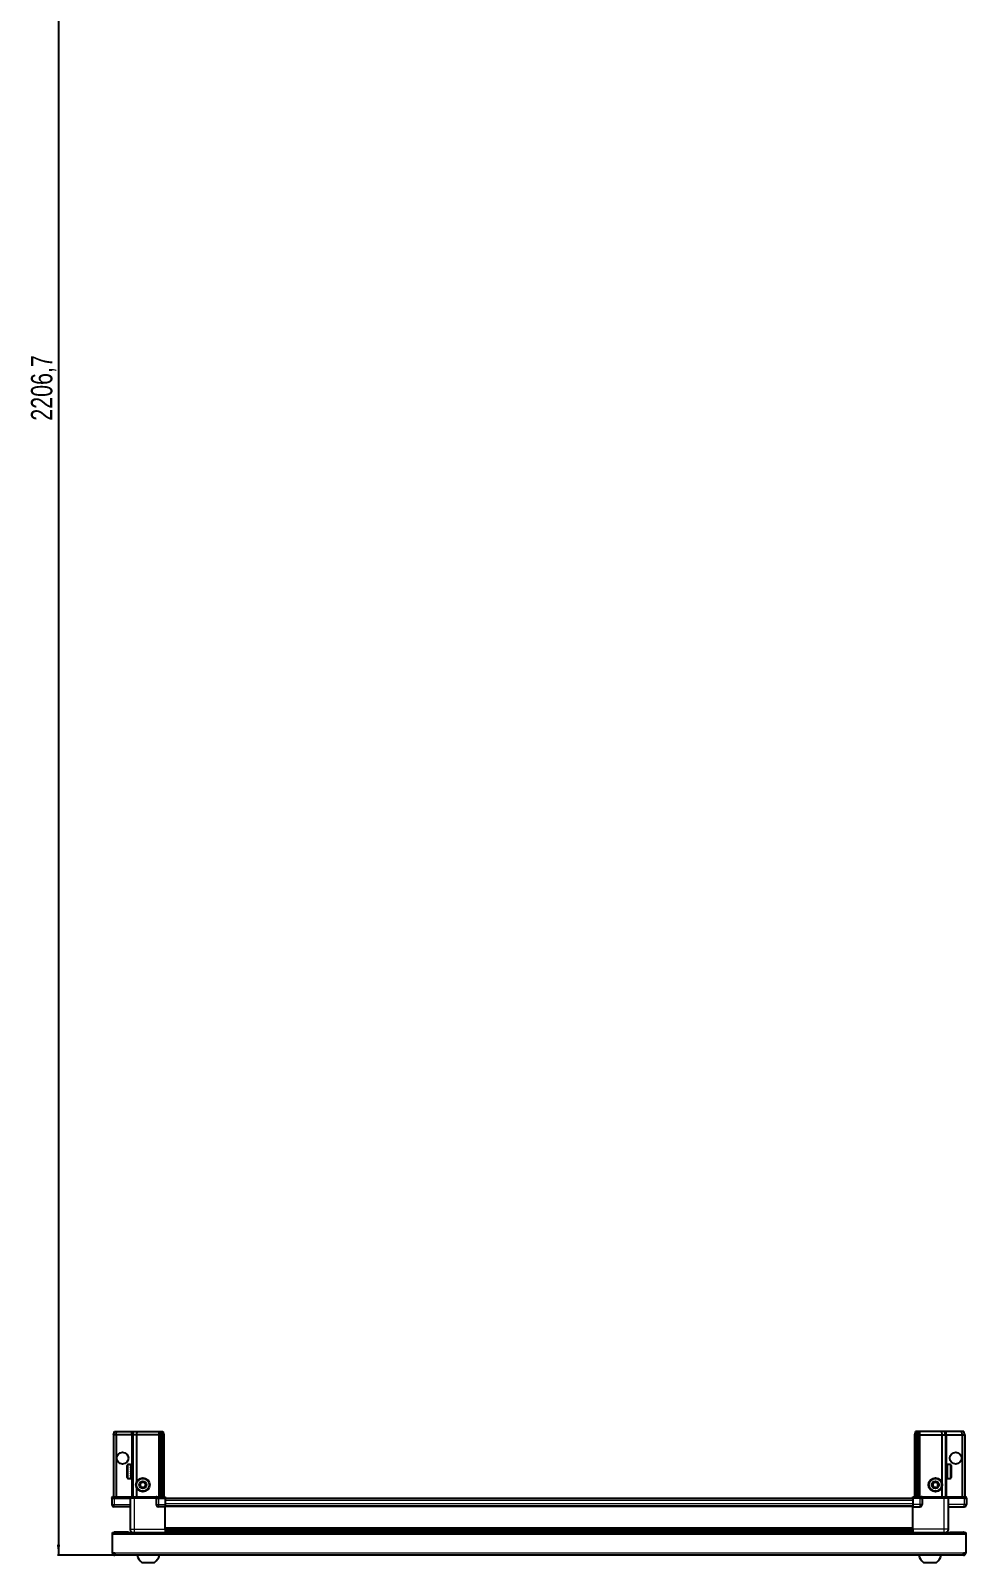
# Model space of a CAD drawing. Header units: millimetres. Extents: x 799 to 5098, y -1097 to 1773.
# Drawn here: x 847 to 1723, y -1097 to 338 of the extents above; entities that cross this region are included whole.
import ezdxf

# ---------------------------------------------------------------- set-up
doc = ezdxf.new("R2010")
doc.units = ezdxf.units.MM
doc.layers.add('FORMAT', color=7, linetype='Continuous')
doc.styles.add('SLDTEXTSTYLE0', font='TXT', dxfattribs={"width": 0.75})
doc.dimstyles.new('SLDDIMSTYLE0', dxfattribs={"dimtxt": 20, "dimasz": 10, "dimexe": 0, "dimexo": 0.0625, "dimgap": 5, "dimtad": 2, "dimdec": 1, "dimrnd": 1e-09, "dimzin": 12, "dimdsep": 46, "dimtxsty": 'SLDTEXTSTYLE0', "dimsah": 1, "dimcen": 0.09, "dimadec": 0, "dimazin": 3, "dimtfac": 1, "dimtofl": 0, "dimtmove": 0, "dimatfit": 3, "dimfxl": 0, "dimfrac": 2, "dimtolj": 1, "dimtzin": 12, "dimarcsym": 0})

# ---------------------------------------------------------------- blocks, each defined once
blk = doc.blocks.new('_D_8')
at = {"layer": 'FORMAT'}
for p, q in [((925.6, 1116.7), (872.5, 1116.7)), ((873.5, 1116.7), (873.5, -1090)), ((926.1, -1090), (872.5, -1090))]:
    blk.add_line(p, q, dxfattribs=at)
for points in [[(873.5, 1116.7), (871.9, 1106.7), (875, 1106.7)], [(873.5, -1090), (875, -1080), (871.9, -1080)]]:
    blk.add_solid(points, dxfattribs=at)
at = {"layer": 'FORMAT', "insert": (847.7, -27.3), "char_height": 20, "attachment_point": 1, "rotation": 90, "style": 'SLDTEXTSTYLE0'}
blk.add_mtext('2206,7', dxfattribs=at)

msp = doc.modelspace()

# ---------------------------------------------------------------- linework, layer by layer
at = {"color": 7, "linetype": 'Continuous', "lineweight": 25}
for p, q in [((924.97, -977.03), (925.77, -974.03)), ((925.77, -974.03), (927.63, -974.03)), ((927.47, -977.03), (927.63, -974.03)), ((927.63, -974.03), (941.97, -974.03)), ((941.97, -974.03), (943.77, -974.03)), ((942.97, -977.03), (943.77, -974.03)), ((943.77, -974.03), (946.8, -974.03)), ((946.8, -974.03), (946.47, -977.03)), ((946.8, -974.03), (966.97, -974.03)), ((966.97, -974.03), (968.77, -974.03)), ((968.77, -974.03), (967.97, -977.03)), ((968.77, -974.03), (969.51, -974.03)), ((969.51, -974.03), (968.97, -977.03)), ((969.51, -974.03), (970.02, -974.03)), ((970.02, -974.03), (970.47, -977.03)), ((970.02, -974.03), (971.17, -974.03)), ((971.17, -974.03), (971.97, -977.03)), ((1675.77, -974.03), (1674.97, -977.03)), ((1676.93, -974.03), (1675.77, -974.03)), ((1676.93, -974.03), (1676.47, -977.03)), ((1677.43, -974.03), (1676.93, -974.03)), ((1677.43, -974.03), (1677.97, -977.03)), ((1678.17, -974.03), (1677.43, -974.03)), ((1678.17, -974.03), (1678.97, -977.03)), ((1679.97, -974.03), (1678.17, -974.03)), ((1700.14, -974.03), (1679.97, -974.03)), ((1700.14, -974.03), (1700.47, -977.03)), ((1703.17, -974.03), (1700.14, -974.03)), ((1703.97, -977.03), (1703.17, -974.03)), ((1704.97, -974.03), (1703.17, -974.03)), ((1719.32, -974.03), (1704.97, -974.03)), ((1719.47, -977.03), (1719.32, -974.03)), ((1721.17, -974.03), (1719.32, -974.03)), ((1721.97, -977.03), (1721.17, -974.03)), ((927.47, -977.03), (924.97, -977.03)), ((924.97, -977.03), (924.97, -1035.33)), ((941.97, -977.03), (927.47, -977.03)), ((927.47, -977.03), (927.47, -1035.33)), ((942.97, -977.03), (941.97, -977.03)), ((946.47, -977.03), (942.97, -977.03)), ((942.97, -977.03), (942.97, -1035.33)), ((966.97, -977.03), (946.47, -977.03)), ((946.47, -977.03), (946.47, -1021.53)), ((967.97, -977.03), (966.97, -977.03)), ((968.97, -977.03), (967.97, -977.03)), ((967.97, -977.03), (967.97, -1035.33)), ((968.97, -977.03), (968.97, -1035.33)), ((970.47, -977.03), (968.97, -977.03)), ((970.47, -977.03), (970.47, -1035.33)), ((971.97, -977.03), (970.47, -977.03)), ((971.97, -977.03), (971.97, -1035.33)), ((1674.97, -977.03), (1676.47, -977.03)), ((1674.97, -977.03), (1674.97, -1035.33)), ((1676.47, -977.03), (1677.97, -977.03)), ((1676.47, -977.03), (1676.47, -1035.33)), ((1677.97, -977.03), (1678.97, -977.03)), ((1677.97, -977.03), (1677.97, -1035.33)), ((1678.97, -977.03), (1678.97, -1035.33)), ((1678.97, -977.03), (1679.97, -977.03)), ((1679.97, -977.03), (1700.47, -977.03)), ((1700.47, -977.03), (1700.47, -1021.53)), ((1700.47, -977.03), (1703.97, -977.03)), ((1703.97, -977.03), (1703.97, -1035.33)), ((1703.97, -977.03), (1704.97, -977.03)), ((1704.97, -977.03), (1719.47, -977.03)), ((1719.47, -977.03), (1721.97, -977.03)), ((1719.47, -977.03), (1719.47, -1035.33)), ((1721.97, -977.03), (1721.97, -1035.33)), ((937.77, -1017.23), (937.77, -1005.83)), ((940.97, -1005.03), (938.57, -1005.03)), ((938.57, -1018.03), (940.97, -1018.03)), ((940.97, -1005.03), (940.97, -1005.03)), ((940.97, -1005.03), (941.47, -1005.03)), ((940.97, -1005.22), (941.47, -1005.22)), ((940.97, -1005.22), (940.97, -1005.44)), ((940.97, -1005.44), (941.47, -1005.44)), ((940.97, -1006.02), (941.47, -1006.02)), ((940.97, -1006.02), (940.97, -1006.44)), ((940.97, -1006.44), (941.47, -1006.44)), ((940.97, -1007.35), (941.47, -1007.35)), ((940.97, -1007.35), (940.97, -1007.94)), ((940.97, -1007.94), (941.47, -1007.94)), ((940.97, -1009.09), (941.47, -1009.09)), ((940.97, -1009.09), (940.97, -1009.79)), ((940.97, -1009.79), (941.47, -1009.79)), ((940.97, -1011.07), (941.47, -1011.07)), ((940.97, -1011.07), (940.97, -1011.81)), ((940.97, -1011.22), (941.47, -1011.22)), ((940.97, -1011.72), (941.47, -1011.72)), ((940.97, -1011.81), (941.47, -1011.81)), ((940.97, -1013.1), (941.47, -1013.1)), ((940.97, -1013.1), (940.97, -1013.81)), ((940.97, -1013.81), (941.47, -1013.81)), ((940.97, -1014.97), (941.47, -1014.97)), ((940.97, -1014.97), (940.97, -1015.58)), ((940.97, -1015.58), (941.47, -1015.58)), ((940.97, -1016.51), (941.47, -1016.51)), ((940.97, -1016.51), (940.97, -1016.95)), ((940.97, -1016.95), (941.47, -1016.95)), ((940.97, -1017.55), (941.47, -1017.55)), ((940.97, -1017.55), (940.97, -1017.79)), ((940.97, -1017.79), (941.47, -1017.79)), ((940.97, -1018.01), (941.47, -1018.01)), ((940.97, -1018.01), (940.97, -1018.03)), ((940.97, -1018.02), (941.47, -1018.02)), ((941.47, -1005.22), (941.47, -1005.03)), ((941.47, -1005.44), (941.47, -1005.22)), ((941.47, -1006.02), (941.47, -1005.44)), ((941.47, -1006.44), (941.47, -1006.02)), ((941.47, -1007.35), (941.47, -1006.44)), ((941.57, -1007.13), (941.47, -1007.13)), ((941.47, -1007.94), (941.47, -1007.35)), ((941.47, -1009.09), (941.47, -1007.94)), ((941.47, -1009.79), (941.47, -1009.09)), ((941.47, -1011.07), (941.47, -1009.79)), ((941.47, -1011.22), (941.47, -1011.07)), ((941.47, -1011.81), (941.47, -1011.72)), ((941.47, -1013.1), (941.47, -1011.81)), ((941.47, -1013.81), (941.47, -1013.1)), ((941.47, -1014.97), (941.47, -1013.81)), ((941.47, -1015.58), (941.47, -1014.97)), ((941.47, -1016.51), (941.47, -1015.58)), ((941.47, -1015.93), (941.57, -1015.93)), ((941.47, -1016.95), (941.47, -1016.51)), ((941.47, -1017.55), (941.47, -1016.95)), ((941.47, -1017.79), (941.47, -1017.55)), ((941.47, -1018.01), (941.47, -1017.79)), ((941.47, -1018.02), (941.47, -1018.01)), ((941.57, -1015.93), (941.57, -1007.13)), ((942.45, -1008.22), (941.97, -1007.53)), ((941.97, -1015.53), (941.97, -1007.53)), ((941.97, -1015.53), (942.45, -1014.84)), ((942.94, -1007.53), (942.45, -1008.22)), ((942.45, -1014.84), (942.45, -1008.22)), ((942.45, -1014.84), (942.94, -1015.53)), ((942.97, -1007.53), (942.94, -1007.53)), ((942.94, -1015.53), (942.94, -1007.53)), ((942.94, -1015.53), (942.97, -1015.53)), ((1704, -1007.53), (1703.97, -1007.53)), ((1703.97, -1015.53), (1704, -1015.53)), ((1704.49, -1008.22), (1704, -1007.53)), ((1704, -1007.53), (1704, -1015.53)), ((1704, -1015.53), (1704.49, -1014.84)), ((1704.97, -1007.53), (1704.49, -1008.22)), ((1704.49, -1008.22), (1704.49, -1014.84)), ((1704.49, -1014.84), (1704.97, -1015.53)), ((1704.97, -1007.53), (1704.97, -1015.53)), ((1705.47, -1007.13), (1705.37, -1007.13)), ((1705.37, -1007.13), (1705.37, -1015.93)), ((1705.37, -1015.93), (1705.47, -1015.93)), ((1708.37, -1005.03), (1705.47, -1005.03)), ((1705.97, -1005.03), (1705.47, -1005.03)), ((1705.47, -1005.03), (1705.47, -1005.08)), ((1705.47, -1005.08), (1705.47, -1005.36)), ((1705.97, -1005.08), (1705.47, -1005.08)), ((1705.97, -1005.36), (1705.47, -1005.36)), ((1705.47, -1005.36), (1705.47, -1005.63)), ((1705.97, -1005.63), (1705.47, -1005.63)), ((1705.47, -1005.63), (1705.47, -1006.3)), ((1705.97, -1006.3), (1705.47, -1006.3)), ((1705.47, -1006.3), (1705.47, -1006.77)), ((1705.47, -1006.77), (1705.47, -1007.75)), ((1705.97, -1006.77), (1705.47, -1006.77)), ((1705.97, -1007.75), (1705.47, -1007.75)), ((1705.47, -1007.75), (1705.47, -1008.37)), ((1705.47, -1008.37), (1705.47, -1009.57)), ((1705.97, -1008.37), (1705.47, -1008.37)), ((1705.97, -1009.57), (1705.47, -1009.57)), ((1705.47, -1009.57), (1705.47, -1010.2)), ((1705.97, -1010.2), (1705.47, -1010.2)), ((1705.47, -1010.28), (1705.47, -1011.58)), ((1705.97, -1010.28), (1705.47, -1010.28)), ((1705.97, -1011.58), (1705.47, -1011.58)), ((1705.97, -1012.06), (1705.47, -1012.06)), ((1705.47, -1012.06), (1705.47, -1012.31)), ((1705.47, -1012.31), (1705.47, -1013.58)), ((1705.97, -1012.31), (1705.47, -1012.31)), ((1705.97, -1013.58), (1705.47, -1013.58)), ((1705.47, -1013.58), (1705.47, -1014.27)), ((1705.47, -1014.27), (1705.47, -1015.39)), ((1705.97, -1014.27), (1705.47, -1014.27)), ((1705.97, -1015.39), (1705.47, -1015.39)), ((1705.47, -1015.39), (1705.47, -1015.96)), ((1705.47, -1015.96), (1705.47, -1016.82)), ((1705.97, -1015.96), (1705.47, -1015.96)), ((1705.97, -1016.82), (1705.47, -1016.82)), ((1705.47, -1016.82), (1705.47, -1017.21)), ((1705.47, -1017.21), (1705.47, -1017.72)), ((1705.97, -1017.21), (1705.47, -1017.21)), ((1705.97, -1017.72), (1705.47, -1017.72)), ((1705.47, -1017.72), (1705.47, -1017.91)), ((1705.47, -1017.91), (1705.47, -1018.03)), ((1705.97, -1017.91), (1705.47, -1017.91)), ((1705.47, -1018.03), (1708.37, -1018.03)), ((1705.97, -1005.08), (1705.97, -1005.03)), ((1705.97, -1005.63), (1705.97, -1005.36)), ((1705.97, -1006.77), (1705.97, -1006.3)), ((1705.97, -1008.37), (1705.97, -1007.75)), ((1705.97, -1010.28), (1705.97, -1009.57)), ((1705.97, -1012.31), (1705.97, -1011.58)), ((1705.97, -1014.27), (1705.97, -1013.58)), ((1705.97, -1015.96), (1705.97, -1015.39)), ((1705.97, -1017.21), (1705.97, -1016.82)), ((1705.97, -1017.91), (1705.97, -1017.72)), ((1709.17, -1005.83), (1709.17, -1017.23)), ((946.47, -1026.53), (946.47, -1035.33)), ((1700.47, -1026.53), (1700.47, -1035.33)), ((923.97, -1035.33), (923.47, -1036.19)), ((923.47, -1036.53), (923.47, -1036.19)), ((923.47, -1036.53), (925.47, -1036.53)), ((923.47, -1036.53), (923.47, -1042.53)), ((925.47, -1035.33), (923.97, -1035.33)), ((925.47, -1035.33), (940.27, -1035.33)), ((940.27, -1036.53), (925.47, -1036.53)), ((925.47, -1036.53), (940.27, -1036.53)), ((940.47, -1044.53), (925.47, -1044.53)), ((940.27, -1035.33), (940.47, -1035.33)), ((940.47, -1036.53), (940.27, -1036.53)), ((940.47, -1036.53), (940.47, -1035.33)), ((940.47, -1035.33), (944.47, -1035.33)), ((944.47, -1036.53), (940.47, -1036.53)), ((940.47, -1036.53), (940.47, -1065.53)), ((944.47, -1035.33), (964.77, -1035.33)), ((964.77, -1036.53), (944.47, -1036.53)), ((964.77, -1035.33), (964.97, -1035.33)), ((964.97, -1036.53), (964.77, -1036.53)), ((964.97, -1036.53), (964.97, -1035.33)), ((965.65, -1035.33), (964.97, -1035.33)), ((964.97, -1036.53), (966.97, -1036.53)), ((964.97, -1036.53), (964.97, -1042.53)), ((965.65, -1035.33), (973.47, -1035.33)), ((973.47, -1036.19), (966.97, -1036.19)), ((973.47, -1036.53), (966.97, -1036.53)), ((966.97, -1036.53), (973.47, -1036.53)), ((973.47, -1044.53), (966.97, -1044.53)), ((973.47, -1035.33), (973.47, -1036.19)), ((973.47, -1036.19), (973.47, -1036.19)), ((973.47, -1036.53), (973.47, -1036.19)), ((973.47, -1036.53), (973.47, -1036.53)), ((973.47, -1036.53), (973.47, -1042.53)), ((1673.47, -1036.68), (973.47, -1036.68)), ((973.47, -1042.53), (973.47, -1044.53)), ((1673.47, -1043.88), (973.47, -1043.88)), ((973.47, -1065.53), (973.47, -1044.53)), ((1673.47, -1035.33), (1681.29, -1035.33)), ((1673.47, -1036.19), (1673.47, -1035.33)), ((1679.97, -1036.19), (1673.47, -1036.19)), ((1673.47, -1036.53), (1673.47, -1036.19)), ((1679.97, -1036.53), (1673.47, -1036.53)), ((1673.47, -1036.53), (1673.47, -1042.53)), ((1673.47, -1042.53), (1673.47, -1044.53)), ((1673.47, -1044.53), (1679.97, -1044.53)), ((1673.47, -1065.53), (1673.47, -1044.53)), ((1679.97, -1036.53), (1681.97, -1036.53)), ((1681.97, -1036.53), (1679.97, -1036.53)), ((1681.97, -1035.33), (1681.29, -1035.33)), ((1681.97, -1036.53), (1681.97, -1035.33)), ((1681.97, -1035.33), (1682.17, -1035.33)), ((1682.17, -1036.53), (1681.97, -1036.53)), ((1681.97, -1036.53), (1681.97, -1042.53)), ((1682.17, -1035.33), (1702.47, -1035.33)), ((1702.47, -1036.53), (1682.17, -1036.53)), ((1702.47, -1035.33), (1706.47, -1035.33)), ((1706.47, -1036.53), (1702.47, -1036.53)), ((1706.47, -1036.53), (1706.47, -1035.33)), ((1706.47, -1035.33), (1706.67, -1035.33)), ((1706.67, -1036.53), (1706.47, -1036.53)), ((1706.47, -1036.53), (1706.47, -1065.53)), ((1706.47, -1044.53), (1721.47, -1044.53)), ((1706.67, -1035.33), (1721.47, -1035.33)), ((1721.47, -1036.53), (1706.67, -1036.53)), ((1722.97, -1035.33), (1721.47, -1035.33)), ((1721.47, -1036.53), (1723.47, -1036.53)), ((1723.47, -1036.19), (1722.97, -1035.33)), ((1723.47, -1036.19), (1722.97, -1035.33)), ((1723.47, -1036.53), (1723.47, -1036.19)), ((1723.47, -1036.53), (1723.47, -1036.19)), ((1723.47, -1036.53), (1723.47, -1036.53)), ((1723.47, -1036.53), (1723.47, -1042.53)), ((923.97, -1070.63), (923.97, -1068.53)), ((923.97, -1068.53), (1722.97, -1068.53)), ((923.97, -1087.93), (923.97, -1070.63)), ((938.97, -1068.43), (926.07, -1068.43)), ((938.97, -1068.43), (938.97, -1068.53)), ((973.47, -1066.55), (1673.47, -1066.55)), ((973.47, -1066.59), (1673.47, -1066.59)), ((997.35, -1068.38), (973.47, -1068.38)), ((991.97, -1068.53), (991.97, -1068.38)), ((992.01, -1068.53), (992.01, -1068.38)), ((992.28, -1068.53), (992.28, -1068.38)), ((992.54, -1068.53), (992.54, -1068.38)), ((993.19, -1068.53), (993.19, -1068.38)), ((993.66, -1068.53), (993.66, -1068.38)), ((994.62, -1068.53), (994.62, -1068.38)), ((995.24, -1068.53), (995.24, -1068.38)), ((996.43, -1068.53), (996.43, -1068.38)), ((997.09, -1068.53), (997.09, -1068.38)), ((997.14, -1068.53), (997.14, -1068.38)), ((998.44, -1068.38), (997.35, -1068.38)), ((999.17, -1068.38), (998.44, -1068.38)), ((998.44, -1068.53), (998.44, -1068.38)), ((998.44, -1068.38), (998.44, -1068.38)), ((998.45, -1068.53), (998.45, -1068.38)), ((998.95, -1068.53), (998.95, -1068.38)), ((999.17, -1068.53), (999.17, -1068.38)), ((999.59, -1068.38), (999.17, -1068.38)), ((999.17, -1068.38), (999.17, -1068.38)), ((1647.35, -1068.38), (999.59, -1068.38)), ((1000.45, -1068.53), (1000.45, -1068.38)), ((1001.14, -1068.53), (1001.14, -1068.38)), ((1002.26, -1068.53), (1002.26, -1068.38)), ((1002.84, -1068.53), (1002.84, -1068.38)), ((1003.71, -1068.53), (1003.71, -1068.38)), ((1004.11, -1068.53), (1004.11, -1068.38)), ((1004.64, -1068.53), (1004.64, -1068.38)), ((1004.83, -1068.53), (1004.83, -1068.38)), ((1004.97, -1068.53), (1004.97, -1068.38)), ((1641.97, -1068.53), (1641.97, -1068.38)), ((1642.14, -1068.53), (1642.14, -1068.38)), ((1642.35, -1068.53), (1642.35, -1068.38)), ((1642.91, -1068.53), (1642.91, -1068.38)), ((1643.33, -1068.53), (1643.33, -1068.38)), ((1644.23, -1068.53), (1644.23, -1068.38)), ((1644.82, -1068.53), (1644.82, -1068.38)), ((1645.96, -1068.53), (1645.96, -1068.38)), ((1646.66, -1068.53), (1646.66, -1068.38)), ((1647.93, -1068.38), (1647.35, -1068.38)), ((1647.93, -1068.53), (1647.93, -1068.38)), ((1647.94, -1068.38), (1647.93, -1068.38)), ((1648.67, -1068.38), (1647.94, -1068.38)), ((1648.11, -1068.53), (1648.11, -1068.38)), ((1648.61, -1068.53), (1648.61, -1068.38)), ((1648.67, -1068.53), (1648.67, -1068.38)), ((1649.59, -1068.38), (1648.67, -1068.38)), ((1648.67, -1068.38), (1648.67, -1068.38)), ((1673.47, -1068.38), (1649.59, -1068.38)), ((1649.96, -1068.53), (1649.96, -1068.38)), ((1650.67, -1068.53), (1650.67, -1068.38)), ((1651.84, -1068.53), (1651.84, -1068.38)), ((1652.45, -1068.53), (1652.45, -1068.38)), ((1653.4, -1068.53), (1653.4, -1068.38)), ((1653.85, -1068.53), (1653.85, -1068.38)), ((1654.47, -1068.53), (1654.47, -1068.38)), ((1654.71, -1068.53), (1654.71, -1068.38)), ((1654.95, -1068.53), (1654.95, -1068.38)), ((1654.97, -1068.53), (1654.97, -1068.38)), ((1707.97, -1068.43), (1707.97, -1068.53)), ((1707.97, -1068.43), (1720.87, -1068.43)), ((1722.97, -1068.53), (1722.97, -1070.63)), ((1722.97, -1070.63), (1722.97, -1087.93)), ((926.07, -1087.93), (923.97, -1087.93)), ((926.07, -1087.93), (926.07, -1090.03)), ((1720.87, -1090.03), (926.07, -1090.03)), ((1722.97, -1087.93), (1720.87, -1087.93)), ((1720.87, -1090.03), (1720.87, -1087.93)), ((951.47, -1096.63), (963.47, -1096.63)), ((1683.47, -1096.63), (1695.47, -1096.63))]:
    msp.add_line(p, q, dxfattribs=at)
at = {"color": 8, "linetype": 'Continuous', "lineweight": 18}
for p, q in [((941.97, -977.03), (941.97, -974.03)), ((966.97, -974.03), (966.97, -977.03)), ((1679.97, -974.03), (1679.97, -977.03)), ((1704.97, -977.03), (1704.97, -974.03)), ((941.97, -977.03), (941.97, -1007.53)), ((966.97, -977.03), (966.97, -1035.33)), ((1679.97, -977.03), (1679.97, -1035.33)), ((1704.97, -977.03), (1704.97, -1007.53)), ((938.57, -1018.03), (938.57, -1005.03)), ((941.97, -1015.53), (941.97, -1035.33)), ((1704.97, -1015.53), (1704.97, -1035.33)), ((1708.37, -1005.03), (1708.37, -1018.03)), ((923.47, -1042.53), (925.47, -1042.53)), ((925.47, -1036.53), (925.47, -1035.33)), ((925.47, -1036.53), (925.47, -1042.53)), ((925.47, -1042.53), (940.47, -1042.53)), ((925.47, -1044.53), (925.47, -1042.53)), ((940.27, -1036.53), (940.27, -1035.33)), ((944.47, -1036.53), (944.47, -1035.33)), ((944.47, -1036.53), (944.47, -1065.53)), ((964.77, -1036.53), (964.77, -1035.33)), ((964.97, -1042.53), (966.97, -1042.53)), ((966.97, -1036.53), (966.97, -1036.19)), ((966.97, -1036.53), (966.97, -1042.53)), ((966.97, -1042.53), (973.47, -1042.53)), ((966.97, -1042.53), (966.97, -1044.53)), ((973.47, -1036.53), (973.47, -1036.19)), ((1673.47, -1038.68), (973.47, -1038.68)), ((1673.47, -1041.88), (973.47, -1041.88)), ((1673.47, -1044.53), (973.47, -1044.53)), ((1679.97, -1042.53), (1673.47, -1042.53)), ((1679.97, -1036.53), (1679.97, -1036.19)), ((1679.97, -1036.53), (1679.97, -1042.53)), ((1681.97, -1042.53), (1679.97, -1042.53)), ((1679.97, -1042.53), (1679.97, -1044.53)), ((1682.17, -1035.33), (1682.17, -1036.53)), ((1702.47, -1036.53), (1702.47, -1035.33)), ((1702.47, -1036.53), (1702.47, -1065.53)), ((1721.47, -1042.53), (1706.47, -1042.53)), ((1706.67, -1035.33), (1706.67, -1036.53)), ((1721.47, -1036.53), (1721.47, -1035.33)), ((1721.47, -1036.53), (1721.47, -1042.53)), ((1723.47, -1042.53), (1721.47, -1042.53)), ((1721.47, -1044.53), (1721.47, -1042.53)), ((1722.97, -1070.63), (923.97, -1070.63)), ((926.07, -1068.53), (926.07, -1068.43)), ((944.47, -1065.53), (973.47, -1065.53)), ((973.47, -1063.93), (1673.47, -1063.93)), ((1673.47, -1065.34), (973.47, -1065.34)), ((973.47, -1067.79), (1673.47, -1067.79)), ((1702.47, -1065.53), (1673.47, -1065.53)), ((1720.87, -1068.53), (1720.87, -1068.43)), ((1720.87, -1087.93), (926.07, -1087.93))]:
    msp.add_line(p, q, dxfattribs=at)
at = {"color": 7, "linetype": 'Continuous', "lineweight": 25, "flags": 128}
for points in [[(926.07, -1068.43), (925.66, -1068.47), (925.43, -1068.53)], [(1721.51, -1068.53), (1721.28, -1068.47), (1720.87, -1068.43)]]:
    msp.add_lwpolyline(points, dxfattribs=at)
at = {"color": 7, "linetype": 'Continuous', "lineweight": 25}
for centre, radius in [((933.47, -999.03), 5.5), ((1713.47, -999.03), 5.5), ((952.47, -1024.03), 6.5), ((1694.47, -1024.03), 6.5), ((952.47, -1024.03), 3.46), ((1694.47, -1024.03), 3.46)]:
    msp.add_circle(centre, radius, dxfattribs=at)
at = {"color": 8, "linetype": 'Continuous', "lineweight": 18}
for centre in [(952.47, -1024.03), (1694.47, -1024.03)]:
    msp.add_circle(centre, 5.7, dxfattribs=at)
at = {"color": 7, "linetype": 'Continuous', "lineweight": 25}
for centre, radius, start, end in [((938.57, -1005.83), 0.8, 90, 180), ((938.57, -1017.23), 0.8, 180, 270), ((941.97, -1007.13), 0.4, 180, 270), ((941.97, -1015.93), 0.4, 90, 180), ((1704.97, -1007.13), 0.4, 270, 0), ((1704.97, -1015.93), 0.4, 360, 90), ((1708.37, -1005.83), 0.8, 360, 90), ((1708.37, -1017.23), 0.8, 270, 0), ((952.47, -1024.03), 2.5, 147.37605, 207.37605), ((952.47, -1024.03), 2.5, 207.37605, 267.37605), ((952.47, -1024.03), 2.5, 87.37605, 147.37605), ((952.47, -1024.03), 2.5, 267.37605, 327.37605), ((952.47, -1024.03), 2.5, 27.37605, 87.37605), ((952.47, -1024.03), 2.5, 327.37605, 27.37605), ((1694.47, -1024.03), 2.5, 134.67671, 194.67671), ((1694.47, -1024.03), 2.5, 194.67671, 254.67671), ((1694.47, -1024.03), 2.5, 74.67671, 134.67671), ((1694.47, -1024.03), 2.5, 254.67671, 314.67671), ((1694.47, -1024.03), 2.5, 14.67671, 74.67671), ((1694.47, -1024.03), 2.5, 314.67671, 14.67671), ((925.47, -1042.53), 2, 180, 270), ((966.97, -1042.53), 2, 180, 270), ((1679.97, -1042.53), 2, 270, 0), ((1721.47, -1042.53), 2, 270, 0), ((926.07, -1087.93), 2.1, 180, 270), ((926.07, -1087.93), 0.6, 180, 270), ((958.5, -1087), 11.91, 194.70035, 233.8734), ((956.45, -1087), 11.91, 306.1266, 345.29965), ((1690.5, -1087), 11.91, 194.70035, 233.8734), ((1688.45, -1087), 11.91, 306.1266, 345.29965), ((1720.87, -1087.93), 2.1, 270, 0), ((1720.87, -1087.93), 0.6, 270, 0)]:
    msp.add_arc(centre, radius, start, end, dxfattribs=at)
for centre, start_param, end_param in [((966.97, -1032.73), 2.4188584, 3.1415927), ((1679.97, -1032.73), 3.1415927, 3.8643269)]:
    msp.add_ellipse(centre, major_axis=(0, 3.46), ratio=0.5773503, start_param=start_param, end_param=end_param, dxfattribs=at)
for points, knots in [([(949.59, -1023.9), (949.86, -1023.46), (950.39, -1022.65), (950.9, -1021.84), (951.14, -1021.46)], [0, 0, 0, 0, 0.5346859, 1, 1, 1, 1]), ([(950.91, -1026.46), (950.86, -1026.35), (950.58, -1025.82), (950.12, -1024.93), (949.75, -1024.2), (949.59, -1023.9)], [0, 0, 0, 0, 0.1331247, 0.6370994, 1, 1, 1, 1]), ([(953.8, -1026.59), (953.28, -1026.57), (952.32, -1026.52), (951.36, -1026.48), (950.91, -1026.46)], [0, 0, 0, 0, 0.5346859, 1, 1, 1, 1]), ([(951.14, -1021.46), (951.66, -1021.49), (952.62, -1021.53), (953.58, -1021.58), (954.03, -1021.6)], [0, 0, 0, 0, 0.5346859, 1, 1, 1, 1]), ([(955.35, -1024.16), (955.08, -1024.59), (954.56, -1025.41), (954.04, -1026.22), (953.8, -1026.59)], [0, 0, 0, 0, 0.5346859, 1, 1, 1, 1]), ([(954.03, -1021.6), (954.19, -1021.9), (954.56, -1022.63), (955.02, -1023.52), (955.3, -1024.05), (955.35, -1024.16)], [0, 0, 0, 0, 0.3629006, 0.8668753, 1, 1, 1, 1]), ([(1691.69, -1023.26), (1692.05, -1022.9), (1692.74, -1022.22), (1693.42, -1021.55), (1693.74, -1021.24)], [0, 0, 0, 0, 0.5346859, 1, 1, 1, 1]), ([(1692.42, -1026.06), (1692.33, -1025.72), (1692.12, -1024.93), (1691.87, -1023.96), (1691.72, -1023.39), (1691.69, -1023.26)], [0, 0, 0, 0, 0.3629006, 0.8668753, 1, 1, 1, 1]), ([(1695.2, -1026.82), (1694.7, -1026.68), (1693.77, -1026.43), (1692.85, -1026.18), (1692.42, -1026.06)], [0, 0, 0, 0, 0.5346859, 1, 1, 1, 1]), ([(1693.74, -1021.24), (1694.24, -1021.37), (1695.17, -1021.63), (1696.09, -1021.88), (1696.52, -1022)], [0, 0, 0, 0, 0.5346859, 1, 1, 1, 1]), ([(1697.25, -1024.79), (1696.89, -1025.15), (1696.2, -1025.83), (1695.52, -1026.51), (1695.2, -1026.82)], [0, 0, 0, 0, 0.53468586, 1, 1, 1, 1]), ([(1696.52, -1022), (1696.56, -1022.12), (1696.71, -1022.7), (1696.96, -1023.66), (1697.17, -1024.46), (1697.25, -1024.79)], [0, 0, 0, 0, 0.1331247, 0.6370994, 1, 1, 1, 1]), ([(940.47, -1065.53), (940.52, -1065.97), (940.59, -1066.64), (941.02, -1067.46), (941.48, -1068.01), (941.88, -1068.37), (942.15, -1068.5), (942.19, -1068.53)], [0, 0, 0, 0, 0.3630185, 0.5584377, 0.7580039, 0.9575702, 1, 1, 1, 1]), ([(973.47, -1065.53), (973.47, -1065.92), (973.47, -1066.71), (973.47, -1067.73), (973.47, -1068.36), (973.47, -1068.52), (973.47, -1068.53)], [0, 0, 0, 0, 0.3255201, 0.6510403, 0.9765604, 1, 1, 1, 1]), ([(1673.47, -1065.53), (1673.47, -1065.92), (1673.47, -1066.71), (1673.47, -1067.73), (1673.47, -1068.36), (1673.47, -1068.52), (1673.47, -1068.53)], [0, 0, 0, 0, 0.3255201, 0.6510403, 0.9765604, 1, 1, 1, 1]), ([(1706.47, -1065.53), (1706.42, -1065.97), (1706.35, -1066.64), (1705.92, -1067.46), (1705.46, -1068.01), (1705.06, -1068.37), (1704.8, -1068.5), (1704.75, -1068.53)], [0, 0, 0, 0, 0.36301846, 0.55843766, 0.75800394, 0.95757021, 1, 1, 1, 1])]:
    msp.add_open_spline(points, degree=3, knots=knots, dxfattribs=at)
at = {"color": 8, "linetype": 'Continuous', "lineweight": 18}
for points in [[(940.47, -1065.53), (940.53, -1065.53), (940.65, -1065.53), (941.58, -1065.53), (942.9, -1065.53), (943.95, -1065.53), (944.47, -1065.53)], [(1706.47, -1065.53), (1706.41, -1065.53), (1706.29, -1065.53), (1705.37, -1065.53), (1704.04, -1065.53), (1702.99, -1065.53), (1702.47, -1065.53)]]:
    msp.add_open_spline(points, degree=3, dxfattribs=at)
for points in [[(944.47, -1065.53), (944.47, -1065.97), (944.47, -1066.64), (944.47, -1067.46), (944.47, -1068.01), (944.47, -1068.37), (944.47, -1068.5), (944.47, -1068.53)], [(1702.47, -1065.53), (1702.47, -1065.97), (1702.47, -1066.64), (1702.47, -1067.46), (1702.47, -1068.01), (1702.47, -1068.37), (1702.47, -1068.5), (1702.47, -1068.53)]]:
    msp.add_open_spline(points, degree=3, knots=[0, 0, 0, 0, 0.3630185, 0.5584377, 0.7580039, 0.9575702, 1, 1, 1, 1], dxfattribs=at)

# ---------------------------------------------------------------- dimensions: what is measured, and where the dimension line sits
at = {"layer": 'FORMAT'}
dim = msp.add_linear_dim(base=(873.47, -1090.03), p1=(925.57, 1116.67), p2=(926.07, -1090.03), angle=90, dimstyle='SLDDIMSTYLE0', dxfattribs=at)
dim.commit()
dim.dimension.update_dxf_attribs({"geometry": '_D_8', "text_midpoint": (873.47, 13.32), "dimtype": 160})

doc.saveas('drawing.dxf')
